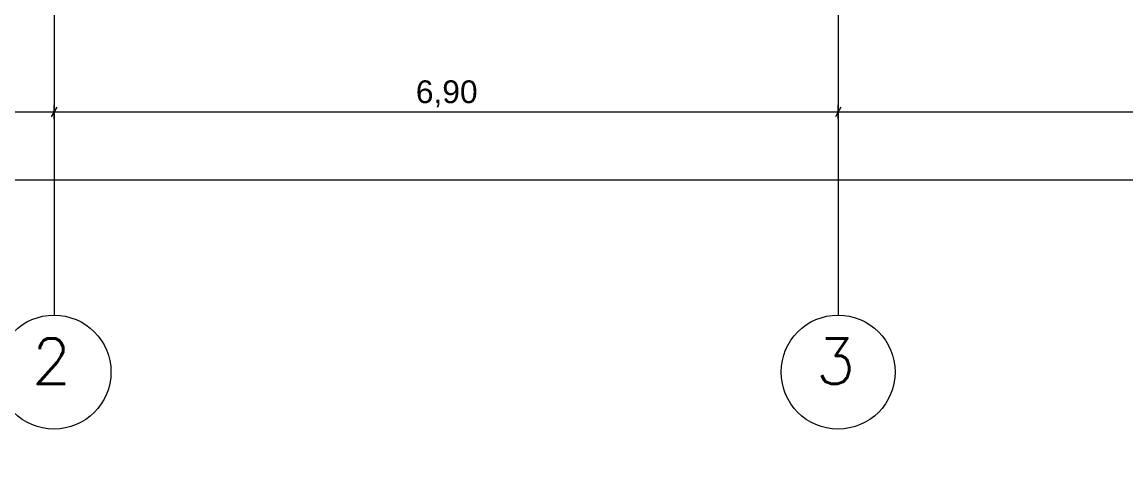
# Model space of a CAD drawing. Header units: metres. Extents: x 476297 to 476657, y 4620828 to 4621206.
# Drawn here: x 476549 to 476558.71, y 4621066.93 to 4621070.93 of the extents above; entities that cross this region are included whole.
import ezdxf

# ---------------------------------------------------------------- set-up
doc = ezdxf.new("R2010")
doc.units = ezdxf.units.M
doc.header["$MEASUREMENT"] = 0
for name, color, linetype in [('a-iataki_Pen_No__5_Pen_No__5', 7, 'Continuous'), ('zoma', 7, 'Continuous'), ('zoma_Pen_No__5_Pen_No__5', 7, 'Continuous')]:
    doc.layers.add(name, color=color, linetype=linetype)
doc.styles.add('GENERATED_STYLE_2', font='arial.ttf')
doc.dimstyles.new('GENERATED_STYLE__1', dxfattribs={"dimtxt": 0.2, "dimasz": 0.064421, "dimexe": 0.18, "dimexo": 0.003, "dimgap": 0.09, "dimtad": 1, "dimtih": 1, "dimtoh": 1, "dimzin": 0, "dimdsep": 46, "dimtxsty": 'GENERATED_STYLE_2', "dimblk": 'ARROWHEAD_2', "dimblk1": 'ARROWHEAD_2', "dimblk2": 'ARROWHEAD_2', "dimcen": 0.09, "dimclrd": 142, "dimclre": 142, "dimclrt": 142, "dimadec": 0, "dimazin": 0, "dimtfac": 1, "dimtdec": 4, "dimtmove": 0, "dimatfit": 3, "dimfxl": 1, "dimtolj": 1, "dimtzin": 0, "dimarcsym": 0})

# ---------------------------------------------------------------- blocks, each defined once
blk = doc.blocks.new('*D522', base_point=(476844.5271, 4621385.791))
at = {"layer": 'zoma', "color": 142, "linetype": 'Continuous', "lineweight": 0, "transparency": 16777216}
for p, q in [((476542.3381, 4621070.1403), (476542.3795, 4621070.1403)), ((476542.404, 4621070.1827), (476542.3551, 4621070.0979)), ((476542.3795, 4621070.0767), (476542.3795, 4621070.2039)), ((476542.3795, 4621070.1403), (476549.2792, 4621070.1403)), ((476549.3036, 4621070.1827), (476549.2547, 4621070.0979)), ((476549.2792, 4621070.0767), (476549.2792, 4621070.2039))]:
    blk.add_line(p, q, dxfattribs=at)
at = {"layer": 'zoma', "color": 142, "lineweight": 0, "transparency": 16777216, "insert": (476545.5633, 4621070.1803), "char_height": 0.2, "attachment_point": 7, "style": 'GENERATED_STYLE_2'}
blk.add_mtext('\\A1;{\\pql;\\fArial CYR|b0|i0|c204|p34;6,90}', dxfattribs=at)
blk = doc.blocks.new('ARROWHEAD_2')
at = {"color": 0, "linetype": 'Continuous', "lineweight": 0}
for p, q in [((0, 0), (-1, 0)), ((-0.38, -0.66), (0.38, 0.66))]:
    blk.add_line(p, q, dxfattribs=at)
blk = doc.blocks.new('*D523', base_point=(476844.5271, 4621385.791))
at = {"layer": 'zoma', "color": 142, "linetype": 'Continuous', "lineweight": 0, "transparency": 16777216}
for p, q in [((476549.3036, 4621070.1827), (476549.2547, 4621070.0979)), ((476549.2792, 4621070.0767), (476549.2792, 4621070.2039)), ((476549.2792, 4621070.1403), (476556.1792, 4621070.1403)), ((476556.2036, 4621070.1827), (476556.1547, 4621070.0979)), ((476556.1792, 4621070.0767), (476556.1792, 4621070.2039))]:
    blk.add_line(p, q, dxfattribs=at)
at = {"layer": 'zoma', "color": 142, "lineweight": 0, "transparency": 16777216, "insert": (476552.4631, 4621070.1803), "char_height": 0.2, "attachment_point": 7, "style": 'GENERATED_STYLE_2'}
blk.add_mtext('\\A1;{\\pql;\\fArial CYR|b0|i0|c204|p34;6,90}', dxfattribs=at)
blk = doc.blocks.new('*D524', base_point=(476844.5271, 4621385.791))
at = {"layer": 'zoma', "color": 142, "linetype": 'Continuous', "lineweight": 0, "transparency": 16777216}
for p, q in [((476556.2036, 4621070.1827), (476556.1547, 4621070.0979)), ((476556.1792, 4621070.0767), (476556.1792, 4621070.2039)), ((476556.1792, 4621070.1403), (476563.0792, 4621070.1403)), ((476563.1036, 4621070.1827), (476563.0547, 4621070.0979)), ((476563.0792, 4621070.0767), (476563.0792, 4621070.2039))]:
    blk.add_line(p, q, dxfattribs=at)
at = {"layer": 'zoma', "color": 142, "lineweight": 0, "transparency": 16777216, "insert": (476559.3631, 4621070.1803), "char_height": 0.2, "attachment_point": 7, "style": 'GENERATED_STYLE_2'}
blk.add_mtext('\\A1;{\\pql;\\fArial CYR|b0|i0|c204|p34;6,90}', dxfattribs=at)
blk = doc.blocks.new('*D706', base_point=(476844.5271, 4621385.791))
at = {"layer": 'zoma', "color": 142, "linetype": 'Continuous', "lineweight": 0, "transparency": 16777216}
for p, q in [((476542.1377, 4621069.5445), (476542.1791, 4621069.5445)), ((476542.2036, 4621069.5869), (476542.1547, 4621069.5021)), ((476542.1791, 4621069.4809), (476542.1791, 4621069.6081)), ((476542.1791, 4621069.5445), (476583.979, 4621069.5445)), ((476583.9546, 4621069.5021), (476584.0035, 4621069.5869)), ((476583.979, 4621069.4809), (476583.979, 4621069.6081)), ((476583.979, 4621069.5445), (476584.0205, 4621069.5445))]:
    blk.add_line(p, q, dxfattribs=at)
at = {"layer": 'zoma', "color": 142, "lineweight": 0, "transparency": 16777216, "insert": (476562.7371, 4621069.5845), "char_height": 0.2, "attachment_point": 7, "style": 'GENERATED_STYLE_2'}
blk.add_mtext('\\A1;{\\pql;\\fArial CYR|b0|i0|c204|p34;41,80}', dxfattribs=at)

msp = doc.modelspace()

# ---------------------------------------------------------------- linework, layer by layer
at = {"layer": 'zoma_Pen_No__5_Pen_No__5', "color": 142, "linetype": 'Continuous', "lineweight": 0}
for p, q in [((476556.1792, 4621074.6365), (476556.1792, 4621068.3538)), ((476549.2792, 4621074.439), (476549.2792, 4621068.3538))]:
    msp.add_line(p, q, dxfattribs=at)
for centre in [(476549.2792, 4621067.8526), (476556.1792, 4621067.8526)]:
    msp.add_circle(centre, 0.5011, dxfattribs=at)

# ---------------------------------------------------------------- texts
at = {"layer": 'a-iataki_Pen_No__5_Pen_No__5', "color": 142, "linetype": 'Continuous', "lineweight": 0, "char_height": 0.4, "attachment_point": 3}
for s, insert in [('\\A1;{\\pqr;\\Ftxt.shx;2}', (476549.4279, 4621068.1488)), ('\\A1;{\\pqr;\\Ftxt.shx;3}', (476556.3279, 4621068.1488))]:
    msp.add_mtext(s, dxfattribs=dict(at, insert=insert))

# ---------------------------------------------------------------- dimensions: what is measured, and where the dimension line sits
at = {"layer": 'zoma', "color": 142, "linetype": 'Continuous', "lineweight": 0}
for base, p1, p2, picture, middle in [((476583.979, 4621069.5445), (476542.1791, 4621071.4455), (476583.979, 4621071.4455), '*D706', (476563.0731, 4621069.6845)), ((476549.2792, 4621070.1403), (476542.3795, 4621067.2931), (476549.2792, 4621067.6789), '*D522', (476545.8231, 4621070.2803)), ((476556.1792, 4621070.1403), (476549.2792, 4621067.6789), (476556.1792, 4621068.3538), '*D523', (476552.7229, 4621070.2803)), ((476563.0792, 4621070.1403), (476556.1792, 4621068.3538), (476563.0792, 4621066.9313), '*D524', (476559.6229, 4621070.2803))]:
    dim = msp.add_linear_dim(base=base, p1=p1, p2=p2, dimstyle='GENERATED_STYLE__1', dxfattribs=at)
    dim.commit()
    dim.dimension.update_dxf_attribs({"geometry": picture, "text_midpoint": middle, "dimtype": 160})

doc.saveas('drawing.dxf')
